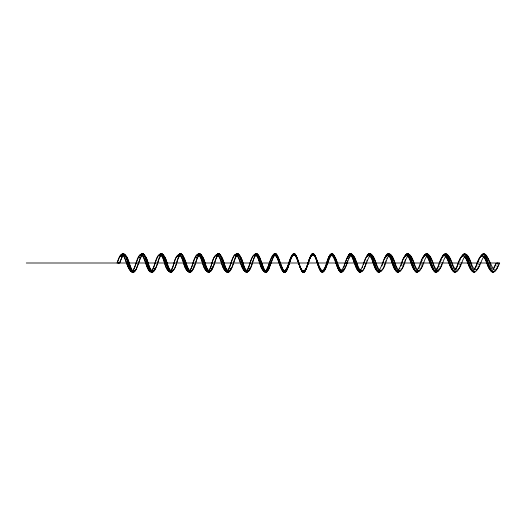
<?xml version="1.0" encoding="UTF-8"?>
<svg xmlns="http://www.w3.org/2000/svg" width="526" height="526" viewBox="0 0 526 526"><rect width="100%" height="100%" fill="white"/><g stroke="black" fill="none" stroke-linecap="round" stroke-linejoin="round"><path stroke-width="0.39" stroke-dasharray="2.63 1.97" d="M421.806 263.664L421.596 264.322M458.961 264.848L459.106 264.394M459.546 264.322L459.336 264.972M477.937 264.854L478.081 264.394M478.522 264.322L478.312 264.972M497.504 264.322L497.287 264.972M401.673 265.295L401.825 264.841M402.035 264.848L401.732 265.755M402.41 264.972L402.199 265.617M420.859 265.308L421.01 264.854M421.385 264.972L421.175 265.617M441.84 260.383L442.05 259.752M497.077 265.617L496.866 266.248M477.49 266.195L477.641 265.755M496.465 266.195L496.616 265.755M439.539 266.195L439.243 267.057M477.049 267.471L477.194 267.057M496.025 267.471L496.169 267.057M423.391 258.838L423.601 258.253M420.116 267.471L419.82 268.273M439.092 267.471L438.796 268.273M419.814 267.405L419.518 268.194"/><path stroke-width="0.79" d="M326.725 263.618L326.922 263M326.791 263.618L326.988 263M270.101 264.236L270.298 263.618M270.417 263.618L270.029 264.848M327.119 262.382L327.507 261.152M327.179 262.382L327.376 261.764M345.713 263L345.904 262.382M118.403 263L118.508 262.671M118.6 263L118.751 262.533M118.817 263L118.968 262.533M288.978 263.664L290.135 260.068M288.813 264.848L290.22 260.245M307.579 264.848L308.749 261.146M327.35 262.336L327.455 262.007M497.359 263.467L497.504 263M497.82 263.329L497.925 263M289.925 261.146L288.524 265.748M288.767 264.322L288.445 265.295M283.711 271.363C289.228 268.207 288.287 259.489 292.732 255.018C295.441 253.828 296.355 258.056 297.302 259.818C298.807 263.309 299.682 267.149 301.865 270.311C307.335 273.724 308.019 259.298 310.748 256.464C315.6 250.507 317.316 266.34 319.433 268.53M308.749 261.152L309.045 260.245M290.089 260.85L290.28 260.252M332.215 254.939C327.507 256.767 326.205 278.215 320.143 268.194C317.947 263.98 317.25 258.917 314.154 255.215C309.4 254.249 309.301 263.02 307.283 265.748M307.532 264.972L305.422 270.476L305.613 270.134M269.831 265.452L269.536 266.334M326.528 263.585L327.402 260.962M327.705 260.548L328.487 258.266M345.141 263.585L346.404 259.831M277.445 255.998C280.174 260.245 283.856 280.503 288.458 265.755M309.038 260.252L311.011 255.327M307.283 265.755L306.112 269.01M326.14 264.756L326.337 264.17M364.058 263L364.255 262.415M422.023 260.732L422.168 260.291M117.272 263C124.997 238.988 124.59 270.949 133.058 272.488M119.534 263L122.939 254.873M193.805 266.189L193.956 265.748M288.36 266.051L288.031 267.188M309.137 259.956L310.222 256.977M383.158 262.336L383.007 262.776M385.269 262.776L385.492 262.119M404.172 263L404.468 262.119M423.147 263L423.298 262.559M442.123 263L442.274 262.559M496.643 263.441L496.794 263M498.904 263.441L499.056 263M288.235 265.932L287.498 268.03M344.754 264.756L344.563 265.328M363.473 264.756L363.663 264.17M364.446 261.83L364.742 260.962M382.711 263.664L382.468 264.394M384.973 263.664L384.73 264.394M401.732 263.434L402.173 262.126M440.867 260.758L441.012 260.324M328.066 259.66L328.355 258.805M365.925 263.585L366.122 263M403.731 264.322L403.876 263.881M422.707 264.322L422.851 263.881M478.298 261.678L478.443 261.238M309.899 258.01L306.711 267.234M327.494 260.672C332.702 245.241 335.595 266.892 339.54 270.739M347.094 262.415C339.987 285.493 338.987 259.094 332.202 253.716M366.326 262.415L366.523 261.83M383.382 261.678L383.678 260.817M401.437 264.308L401.581 263.874M441.531 264.756L441.682 264.322M460.506 264.756L460.658 264.322M479.482 264.756L479.633 264.322M327.757 262.415C326.107 265.189 325.706 273.001 321.353 272.06M365.721 264.17L365.327 265.328M384.605 264.756L383.71 267.234M402.324 261.692L402.62 260.837M459.711 260.791L460.007 259.936M290.345 259.443C297.545 238.554 299.951 290.339 307.559 264.756C308.663 259.712 313.055 247.628 316.448 259.022C317.875 261.488 321.182 278.773 325.239 268.576M325.85 265.61L325.561 266.439M328.296 259.443L328.507 258.838M385.788 261.244L385.939 260.817M403.58 264.756L403.133 266.031M404.764 261.244L404.915 260.817M498.313 265.183L498.457 264.756M327.954 261.83L328.362 260.672M364.84 260.672L365.327 259.292M421.07 262.152L420.629 263.427M478.594 260.811L478.89 259.962M212.517 267.05L212.668 266.623M290.714 258.805L290.418 259.66L292.278 255.11M347.495 261.244L347.693 260.672M382.146 265.328L381.948 265.886M420.333 264.276L420.484 263.848M422.411 265.183L422.108 266.031M441.386 265.183L441.09 266.031M460.362 265.183C453.846 284.066 452.656 256.274 446.574 254.051M269.22 266.919L269.023 267.471M269.338 266.906L269.042 267.734M401.141 265.163L400.845 266.005M366.924 260.672L367.122 260.114M421.221 261.724C427.263 242.782 429.347 267.635 434.785 271.469M117.107 263C123.728 241.881 125.221 266.8 131.191 271.528M119.698 263L121.769 257.582L123.4 254.959M230.664 263.835C237.246 242.302 238.955 265.071 244.866 271.455M233.255 263.835L235.628 257.582L237.404 254.827M287.643 268.26L287.965 267.195M344.267 266.169L343.978 266.978M230.519 264.256L228.593 269.036L227.107 271.173M233.11 264.256C226.528 284.237 225.115 258.831 219.618 254.505M420.037 265.111L419.741 265.932M439.795 262.586L439.946 262.178M439.506 263.414L439.21 264.236M290.865 258.536L291.457 256.99M325.456 267.464L325.259 267.997L325.515 267.471M328.461 260.39L328.763 259.561M346.502 259.561C352.795 245.418 353.86 270.929 359.758 271.909M365.123 265.886L364.827 266.708M383.973 259.969C390.476 242.65 391.489 270.265 397.446 271.896M405.211 259.969L405.362 259.561M478.89 266.439L479.041 266.031M497.866 266.439L498.017 266.031M287.867 267.471L287.347 269.01M347.18 258.536L347.377 258.003M250.297 267.464L250.1 267.997M325.66 267.451L325.344 268.306M402.916 260.002C409.373 242.94 410.385 270.121 416.349 271.699M440.091 261.77C445.752 243.847 448.514 266.57 453.215 271.041M441.452 259.062L441.597 258.654M212.221 267.865L212.373 267.464M231.216 267.865L231.361 267.464M402.988 266.439L402.692 267.234M421.964 266.439C415.33 283.126 414.633 255.044 408.472 254.111M440.939 266.439C434.305 283.126 433.608 255.044 427.447 254.111M325.37 266.978L324.983 267.99M438.763 265.446L438.914 265.045M460.303 259.108L460.447 258.713M309.018 260.35C298.801 295.296 298.656 229.303 288.149 266.945M362.69 266.978L362.493 267.497M479.186 259.147C485.702 243.439 486.471 270.739 492.349 271.949M328.586 258.003L329.144 256.741M365.425 259.022C372.743 241.368 372.533 278.188 380.903 271.219M268.825 268.01L268.53 268.773M268.95 267.997C263.638 279.405 261.83 256.399 257.477 254.571M385.111 258.135L385.256 257.74M404.034 258.154L404.185 257.766M478.745 266.84L478.443 267.622M497.721 266.84C491.179 282.528 490.403 255.274 484.525 254.058M328.822 257.97L329.033 257.424M306.849 266.708C301.536 281.134 298.88 259.055 295.79 255.215C293.955 251.172 291.049 256.024 290.483 258.253C288.465 262.652 287.926 267.918 284.737 271.686M364.728 266.978C359.219 281.101 356.76 258.976 353.222 255.577M307.657 264.611L307.454 265.137M328.967 259.022L329.171 258.503M343.78 267.497L343.59 267.99M419.301 267.103L419.452 266.721M438.474 266.222L438.178 266.971M496.071 263.763L493.401 269.503M139.377 257.727L139.521 257.345M139.587 257.727L139.883 256.984M154.677 268.654L154.828 268.273M155.032 268.267L154.736 269.016M196.448 257.727L196.599 257.345M196.632 257.74L196.928 256.99M211.754 268.654L211.899 268.273M212.077 268.26L211.774 269.01M287.479 268.53L287.249 269.246M328.783 257.484L329.342 256.293M325.121 268.53L324.772 269.246M383.612 267.497C376.485 282.547 376.978 252.039 368.884 253.611M249.745 268.53L249.548 269.016M347.574 257.484L349.067 254.63M347.693 257.47L347.988 256.741M423.049 257.819L423.2 257.444M249.903 268.516L249.607 269.246M287.288 268.576L286.972 269.351M348.501 258.503L348.699 258.01M386.827 258.378L386.978 258.01M402.541 267.622C396.052 281.43 395.401 255.353 389.792 254.025M441.893 257.885C444.358 249.146 448.264 257.359 449.105 261.652M310.116 257.234C310.425 255.005 313.312 251.691 314.699 255.136M230.598 269.016L230.75 268.654M230.921 268.641C223.465 284.605 222.846 245.649 216.022 255.524M306.204 268.773L305.816 269.693M442.504 257.345L442.655 256.984M460.743 257.944C467.436 244.728 467.502 271.567 473.571 271.942M461.48 257.345C468.291 243.413 468.114 274.723 475.044 272.12M192.766 269.01L192.917 268.641M309.88 258.253C316.402 243.124 316.961 275.709 323.556 271.64M324.884 268.234C322.879 275.302 319.302 270.075 318.421 265.748M478.298 267.99C471.566 281.114 471.48 254.466 465.398 254.111M268.431 269.016L268.043 269.923M366.622 256.99C369.357 248.837 373.394 257.352 374.052 261.35M477.043 263.355L477.187 263M385.722 256.984L385.874 256.629M480.606 256.984C487.556 243.584 487.201 276.715 494.447 271.666M329.25 256.898C336.134 242.729 336.686 281.272 343.583 270.048M344.004 269.102L343.688 269.825M385.551 256.99C388.412 248.62 392.311 257.51 393.027 261.35M404.481 257.023C411.122 244.485 410.997 273.744 417.598 272.205M495.847 263.704L493.178 268.996L494.808 270.206L495.847 269.904L496.886 268.793L499.404 263.704M291.555 256.754L292.673 254.492M287.183 269.253L287.058 269.693M423.345 257.082C430.925 242.946 430.768 275.907 437.514 271.666M399.813 268.661L399.957 268.313M437.882 267.681L436.258 270.64M418.709 268.53L418.86 268.188M120.822 256.629L121.125 255.971M121.046 256.629L121.342 255.971M230.454 269.371L230.158 270.029M287.084 269.483L286.861 270.121M329.171 256.53L329.532 255.866M324.673 269.47L324.476 269.91M324.733 269.483L324.384 270.121M177.867 256.629L178.163 255.971M178.058 256.635L178.353 255.978M173.409 269.371L171.476 272.304M173.6 269.365L172.41 271.567L171.325 272.383M192.621 269.365L192.319 270.022M216.081 256.642L216.232 256.307M249.35 269.483L249.054 270.134M249.508 269.47C242.341 281.752 242.762 245.708 234.997 255.524M348.087 256.517L348.383 255.866M366.977 256.517L368.844 253.696M225.924 271.495C220.999 267.247 221.952 258.963 217.179 254.551C211.465 257.207 212.688 266.629 208.592 271.304M268.753 269.148L272.928 257.53L274.874 254.314M349.001 257.299L349.205 256.852M272.527 256.412L273.901 254.084L275.315 253.532M286.867 269.588C280.496 282.114 279.457 246.904 273.454 255.301M329.67 257.299L331.084 254.814M305.81 269.707L305.619 270.121M235.214 256.307L235.411 255.879M386.018 256.293C392.113 245.55 392.468 274.066 398.623 272.205M405 256.293C408.058 248.864 411.24 258.299 412.003 261.35M423.976 256.293C429.466 246.444 430.492 272.139 435.712 272.205M211.478 269.7C204.476 280.575 204.423 253.46 198.677 253.795M286.887 269.923L285.151 271.968L283.402 270.785L278.169 257.076L276.091 253.92M329.368 256.09L329.631 255.669M268.937 268.576L266.662 272.08M267.681 270.048L267.471 270.476M348.646 255.952L349.488 254.472M386.597 255.952L386.912 255.327M405.572 255.952L405.783 255.524M424.548 255.952L425.284 254.623M438.467 270.048L437.829 271.219M481.474 255.952C486.53 257.161 486.353 265.696 489.923 269.365M467.923 256.51C471.52 260.192 471.237 268.924 476.418 270.048M495.393 270.048L495.183 270.476M135.287 270.029L134.097 271.935L133.137 272.442M154.085 270.029L152.448 272.304M154.289 270.029L153.25 271.764L152.152 272.442M273.053 255.866L273.244 255.472M324.187 270.515L324.437 270.134M438.059 270.029L437.461 271.14M267.944 270.134L267.254 271.37M367.727 255.735L367.937 255.327M362.453 270.265L362.138 270.864M286.69 270.331L286.565 270.699M305.514 270.331L304.843 271.495M324.338 270.331L323.602 271.495M348.357 255.682L349.81 254.032L351.565 255.215L356.792 268.852L359.593 272.409M121.269 255.669C124.662 249.817 126.851 260.114 127.785 262.671C129.311 265.137 129.534 273.494 133.689 271.916M121.486 255.669L122.38 254.236M230.007 270.331L228.968 271.935L227.929 272.488M443.247 255.669C450.374 246.063 449.868 275.848 456.489 271.666M140.264 255.662L141.159 254.236M140.481 255.669L141.369 254.236M159.49 255.669L160.377 254.242M178.314 255.669L179.208 254.236M178.505 255.675L179.392 254.242M197.342 255.662L198.236 254.236M197.52 255.675L198.414 254.249M192.174 270.325L190.359 272.383M216.528 255.682L217.567 254.084M211.011 270.331L209.23 272.442L207.619 271.35L201.977 256.3L200.787 254.249L199.571 253.525M121.144 255.524L122.196 253.979L123.248 253.519M140.12 255.524C146.327 247.608 146.32 272.205 152.06 272.481M134.636 270.476L133.88 271.935L134.952 271.304L136.135 269.358L140.284 258.003L141.921 254.873M159.095 255.524L160.147 253.979M153.612 270.476L151.718 272.481M178.071 255.524C184.968 246.346 184.665 279.635 191.563 270.476M172.587 270.476L171.746 271.797M197.046 255.524L197.993 254.084M210.538 270.476L209.591 271.916M229.52 270.476C224.444 278.057 223.05 254.893 218.731 253.558M248.496 270.476C242.387 278.55 242.105 253.499 236.726 253.762M321.708 271.16C327.56 267.833 325.85 257.47 331.564 254.032C336.864 258.641 335.312 268.069 340.92 272.468M254.525 255.485L255.406 254.137M342.715 269.95L341.939 271.186M235.444 255.472L236.43 254.019M235.609 255.485L236.398 254.249M361.415 269.95L360.632 271.186M380.272 269.95L379.483 271.186M368.818 256.05L369.515 254.939M387.866 256.05L388.458 255.071M399.221 269.897L398.478 271.074M406.841 256.05L407.433 255.071M349.606 256.05L350.408 254.814M134.774 270.62L134.031 271.764M159.437 255.38L160.18 254.236M191.845 270.62L190.504 272.304M216.502 255.38L217.54 253.92M286.466 270.87C289.648 265.702 293.146 243.551 298.045 261.027M305.33 270.699C304.712 272.869 302.102 272.902 301.523 270.673M329.756 255.301L331.498 253.532M254.078 255.327C256.576 250.494 259.272 257.714 259.772 260.068C261.902 263.73 261.383 271.199 266.103 272.448M273.342 255.288L274.625 253.696L276.097 253.854M267.366 270.673L266.097 272.284L265.091 272.238M286.492 270.712L286.368 271.041M311.004 255.288L312.168 253.775L313.24 253.611M324.141 270.712L322.425 272.448M342.873 270.699L342.676 271.041M342.978 270.712L342.682 271.219M400.194 270.673L399.984 271.048M254.472 255.288L255.353 254.019M248.759 270.712L247.082 272.468L245.307 271.219L240.08 256.984L238.008 253.696M462.919 255.136L463.13 254.781M329.624 255.524L329.92 255.071M292.43 254.959L292.772 254.36M286.302 271.054L285.98 271.626M329.953 254.959L331.696 253.512M406.098 254.952L406.309 254.623M494.867 271.048L494.657 271.377M417.828 270.252L417.532 270.699M286.203 271.219L284.632 272.488M361.927 271.219L360.349 272.488L358.765 271.219L353.071 255.952L351.703 253.88L350.415 253.532M455.424 270.002C458.902 265.617 458.356 257.523 463.537 254.985C468.041 258.792 467.752 265.893 471.513 270.351M311.385 254.65L312.273 253.716M399.773 271.377C396.38 275.059 394.507 267.142 393.731 264.854C392.107 262.671 391.607 251.967 387.544 254.334M418.749 271.377C414.468 274.789 413.66 264.486 412.213 262.007M444.26 254.623L445.621 253.558L446.949 254.86L452.735 270.338L454.214 272.304L455.549 272.205M304.061 272.284L304.83 271.508M267.28 271.495L265.932 271.909L264.565 270.476L259.305 256.642L258.036 254.591L256.767 254.032M349.04 254.505L350.152 253.591M132.835 271.127L134.465 267.99L138.601 256.675L139.791 254.959L140.83 254.459L142.013 255.11L143.197 256.964L148.7 270.476L150.035 271.889L151.218 271.718M151.817 271.127C154.098 267.622 154.9 263.414 156.406 259.561C157.129 257.898 158.267 253.216 160.844 254.959C165.098 259.726 164.211 268.707 169.753 271.949M474.169 269.996C477.746 265.669 477.286 257.97 482.296 255.143C487.004 258.614 486.635 265.893 490.436 270.233M292.824 254.374L294.29 253.552M304.745 271.626L303.522 272.481L302.496 271.968M266.958 271.764L268.654 269.358L273.389 257.03L275.322 254.643L277.176 257.766L281.712 269.759L282.922 271.515L284.711 272.468M426.862 256.169C423.193 260.344 423.713 268.332 418.538 270.778C413.863 267.077 414.31 259.719 410.208 255.458M349.593 254.334L350.75 253.519M368.568 254.334L368.989 253.88M406.519 254.334L407.663 253.558L408.998 254.86L414.633 270.029L415.967 272.08L417.157 272.185M425.495 254.334L426.639 253.558L427.973 254.86L433.759 270.338L435.239 272.304L436.573 272.205M455.016 269.562C458.494 265.492 458.264 258.43 462.992 255.636C467.686 258.437 467.476 265.426 470.974 269.443M482.427 254.334L483.795 253.519L485.274 254.781L490.962 270.048L492.336 272.12L493.5 272.205M445.91 256.333C442.313 260.469 442.675 267.958 437.724 270.627C432.99 267.326 433.325 260.1 429.538 255.866M170.641 271.304C174.704 266.873 173.777 256.063 179.537 254.183C184.396 258.871 182.923 268.549 188.729 271.942M189.616 271.304C191.983 267.938 192.726 263.75 194.212 259.969C195.212 258.154 195.79 253.414 198.664 254.282C203.365 258.983 201.912 268.95 207.849 271.889M217.968 254.696C215.607 258.062 214.864 262.25 213.372 266.031C212.379 267.846 211.794 272.586 208.927 271.718C204.22 267.024 205.679 257.05 199.735 254.111M464.951 256.491C461.322 260.455 461.723 268.194 456.621 270.417C452.058 266.998 452.321 259.995 448.435 255.906M236.943 254.696C233.011 259.601 233.925 268.03 228.659 271.528C223.149 267.524 224.812 257.326 218.862 254.058M388.977 255.794C385.025 259.515 385.841 269.937 380.022 270.699C376.011 266.439 376.097 259.686 372.165 255.36M417.046 270.055C420.826 265.88 420.221 257.747 425.468 255.307C430.064 258.95 429.65 266.182 433.74 270.318M292.923 254.249L293.896 253.552M407.979 255.866C404.152 260.12 404.79 268.332 399.517 270.903C394.783 267.096 395.355 259.515 391.055 255.274M285.809 271.764L284.829 272.468M342.295 271.764L341.893 272.06M142.23 255.11C139.738 258.516 138.976 262.822 137.339 266.649C136.55 268.26 135.386 272.764 132.887 271.041C128.581 266.366 129.574 256.912 123.834 254.111M161.206 255.11C158.786 258.397 158.024 262.559 156.465 266.268C155.413 268.017 154.782 272.599 152.001 271.718C147.293 267.017 148.746 257.05 142.809 254.111M255.886 254.591C253.447 257.898 252.796 262.145 251.29 265.886C250.264 267.806 249.725 272.56 246.779 271.686C242.269 266.794 243.485 257.681 237.93 254.032M473.788 269.588C477.306 265.571 477.246 259.002 481.625 255.787M161.193 254.538C156.912 259.186 158.234 268.753 152.461 271.449C147.753 267.024 148.569 258.976 143.861 254.551M180.168 254.538C175.914 258.943 176.953 269.891 171.121 271.817C166.262 267.129 167.735 257.451 161.929 254.058M199.144 254.538L197.217 258.003L193.081 269.325L191.878 271.304L190.695 271.988L189.505 271.304L188.321 269.358L182.838 255.288L180.878 253.571L179.353 254.065M227.423 271.462C230.151 267.734 230.855 262.974 232.61 258.766C233.36 257.122 234.524 252.75 236.97 254.591C241.125 259.581 240.152 268.411 245.616 271.968M484.117 256.445C480.567 260.449 480.619 267.024 476.247 270.259M397.972 270.331C401.884 266.031 401.253 258.056 406.401 255.123C411.168 258.641 410.701 266.071 414.679 270.364M266.984 271.863L266.472 272.238M349.56 254.019C345.188 258.667 345.378 266.156 341.085 270.864M379.009 270.364C382.448 265.965 382.711 259.811 386.268 255.498C391.896 254.735 391.712 266.708 395.302 270.002M370.067 255.623C367.595 258.713 366.806 262.763 365.169 266.301C364.354 268.023 362.966 272.343 360.461 270.403C356.161 265.577 356.832 256.543 350.809 253.611M435.811 270.048C439.736 266.018 439.098 257.858 444.378 255.498C448.941 259.009 448.573 266.13 452.649 270.14M171.64 271.916L170.378 272.468L169.004 271.219L163.205 255.735L161.732 253.716L160.358 253.795M246.411 271.515C250.711 266.55 249.666 257.602 255.195 254.032C260.219 258.259 259.18 266.597 263.809 271.252M122.525 254.065L123.117 253.617M360.001 270.581C363.9 266.149 363.558 259.016 368.009 255.084C373.322 257.424 372.697 265.722 376.353 270.029M132.23 271.173C136.615 266.393 135.741 257.661 141.139 254.025C146.432 258.187 144.86 267.405 150.166 271.528M151.205 271.173C155.591 266.386 154.716 257.661 160.114 254.025C165.407 258.187 163.836 267.405 169.142 271.528M180.477 254.827C176.072 259.384 177.177 268.438 171.581 271.495C166.663 267.247 167.61 258.963 162.836 254.551M170.181 271.173C174.645 266.702 173.435 257.194 179.221 254.551C183.995 258.963 183.048 267.247 187.973 271.495M199.453 254.827C194.995 259.298 196.205 268.812 190.412 271.449C185.639 267.037 186.585 258.753 181.667 254.505M189.156 271.173C193.621 266.702 192.411 257.194 198.203 254.551C202.977 258.963 202.023 267.247 206.948 271.495M218.428 254.827C213.97 259.298 215.18 268.812 209.387 271.449C204.614 267.037 205.561 258.753 200.643 254.505M208.132 271.173C212.57 266.952 211.662 256.037 217.488 254.183C222.353 258.871 220.874 268.549 226.68 271.949M256.215 254.86C251.79 259.167 253.006 269.351 247.128 271.363C242.552 266.82 243.472 258.588 238.488 254.479M349.534 253.94L350.349 253.532M246.161 271.16C248.897 268.056 249.495 263.671 251.158 260.002C252.079 258.174 253.157 253.269 255.971 255.044C260.501 260.002 259.252 269.897 265.906 272.468M198.203 253.88L199.749 253.539L201.057 254.86L206.705 270.029L208.191 272.205L209.381 272.12M265.413 271.686L267.425 268.47L272.35 255.695L273.855 254.091L275.368 254.591M351.112 255.301C347.042 259.686 347.272 266.767 342.939 270.923C337.291 269.233 337.935 260.238 334.24 255.971M265.321 271.179C269.707 266.583 268.996 258.555 274 254.591C279.424 257.74 278.609 266.268 282.797 270.851M369.094 253.795L369.62 253.532M463.978 253.795C470.481 254.676 468.423 270.528 474.524 272.205M398.425 272.159L397.584 272.442M141.606 253.795L142.855 253.558M141.816 253.795L142.441 253.565M160.621 253.795L162.159 253.703L163.501 255.386L168.399 269.016L170.628 272.376M160.825 253.802L161.712 253.532M179.839 253.808L180.734 253.532L182.18 255.11L187.683 270.029L189.018 272.08L190.392 272.429M217.692 253.795L219.197 253.71L220.532 255.393L225.575 269.358L226.765 271.561L227.949 272.455M217.863 253.815L218.75 253.539M198.854 253.808L199.597 253.525M341.801 272.238L341.4 272.389M255.649 253.762L257.076 253.716M255.8 253.775L256.293 253.552M360.527 272.225L360.034 272.448M360.672 272.238L359.442 272.389M236.897 253.775L237.39 253.552M379.43 272.225C375.932 271.225 375.82 265.084 374.262 262.007M379.601 272.238L378.148 272.284L376.767 270.515L371.836 256.754L369.673 253.611M133.288 272.383L133.88 271.935L132.874 271.6L131.691 269.95L126.944 257.299L124.886 254.551M152.507 272.383L152.001 272.475M171.522 272.376L170.733 272.475M190.208 272.442L190.537 272.369M331.991 254.091L332.8 254.091M123.051 253.558L123.413 253.525M132.993 272.475L133.354 272.442M171.029 272.475L171.371 272.435M454.556 272.087C450.933 270.989 450.94 265.531 449.401 262.553M340.868 271.968L339.342 271.041M378.398 271.968C373.874 267.609 374.407 259.364 370.521 254.117M284.132 271.968L283.527 271.909L282.455 269.91M123.196 253.525C129.258 257.24 127.443 267.484 132.611 272.383M133.209 272.475L132.545 272.442M152.211 272.475C146.3 268.773 147.819 258.923 143.085 253.795M190.241 272.461C184.573 268.536 186.132 258.66 181.207 254.012M26.3 263L127.364 263M129.008 263L146.261 263M147.905 263L165.157 263M166.801 263L184.054 263M185.698 263L202.951 263M204.594 263L221.854 263M223.491 263L240.75 263M242.394 263L354.958 263M356.602 263L373.854 263M375.498 263L392.751 263M394.395 263L411.648 263M413.291 263L429.729 263M433.01 263L448.625 263M451.913 263L467.522 263M470.809 263L486.418 263M489.706 263L499.7 263M142.349 253.512L143.151 253.696M123.347 253.512L123.715 253.525M171.075 272.481L170.582 272.442M275.65 254.012L276.913 254.814L278.839 259.66M331.617 253.532L332.084 253.591M256.34 253.512L256.681 253.552M237.417 253.512L237.982 253.611M359.639 272.448L359.981 272.488M341.111 272.488L340.223 272.146M275.407 253.532L276.584 254.374M331.814 253.552L332.577 253.92M303.278 272.448L302.595 272.06M284.513 272.448L283.146 271.199M294.244 253.565L294.876 253.854M161.666 253.558C166.86 258.411 165.355 267.912 170.779 272.435M123.643 253.558C128.403 258.404 127.779 266.491 131.802 271.935M151.764 272.442C146.629 267.57 148.016 258.325 142.789 253.617M377.438 270.903L376.945 270.627M396.341 270.851L395.894 270.601M321.517 271.107L320.268 269.95L319.006 267.464M397.88 272.396L395.874 269.588L393.238 262.007M256.734 253.591C261.317 258.496 260.784 266.55 264.795 271.981M313.259 253.591L313.844 254.019M351.006 253.716C355.727 258.713 354.84 267.109 359.396 272.304M490.515 269.904L490.068 269.522M486.346 256.07L488.279 258.693L493.178 269.003M471.566 269.989L471.125 269.601M257.03 253.762C261.534 258.792 260.903 266.833 265.124 272.146M467.325 255.958L467.772 256.353M276.577 254.939L278.747 259.371M376.846 270.548L376.452 270.154M340.23 272.08L339.152 270.699M333.734 255.399L334.141 255.84M321.393 272.08L321.057 271.751M294.928 253.92L295.323 254.36M357.956 270.495L353.262 257.484L351.592 254.249M332.596 254.032L332.971 254.36M332.787 254.249L333.162 254.63M302.279 271.764L302.009 271.35M295.362 254.374L295.711 254.946M276.584 254.492L277.373 255.866M320.571 271.041L320.906 271.508M302.082 271.508L301.03 269.47M314.318 254.65L314.804 255.327M333.182 254.801L333.754 255.669M333.28 254.959L333.951 256.077M282.962 271.054L282.265 269.47M339.349 270.89L338.856 270.121M301.615 270.699L299.373 264.848M339.152 270.528L337.679 267.188M314.804 255.485L315.317 256.517M320.314 270.528L319.887 269.693M296.046 255.485L296.302 256.077M315.021 255.866L314.732 255.288L316.705 260.068M301.398 270.331L300.931 269.246M333.767 255.879L334.148 256.517M338.856 269.923L337.39 266.334M320.025 269.923L319.492 268.766M333.964 256.307L334.247 256.747M296.44 256.307L296.789 257.227M282.278 269.707L281.772 268.26M315.199 256.307L315.81 257.727M334.161 256.754L335.325 259.66M300.445 267.997L300.911 269.259M282.081 269.259L281.186 266.623M334.26 256.99L335.522 260.245M319.63 269.023L319.302 268.26M296.927 257.484L297.381 258.805M300.616 268.53L299.662 265.748M315.883 258.003L316.396 259.371M281.588 268.01L280.799 265.452M300.32 267.747L300.122 267.195M297.315 258.536L297.479 259.081M337.679 266.919L337.291 266.044M318.848 266.919L318.454 265.755M297.512 259.094L297.867 260.245M316.369 259.377L317.967 264.236M297.611 259.377L299.518 265.617M299.925 266.629L299.735 266.051M281.002 266.34L279.135 260.252M316.468 259.666L317.02 261.027M335.332 259.956L335.713 260.843M337.383 266.051L336.706 264.236M318.598 265.932L318.322 265.452M279.036 259.956L280.608 265.157M337.284 265.755L336.114 262.382M318.388 265.295L317.757 263.329M335.529 260.548L336.009 261.764M316.757 260.548L316.987 261.146M318.125 264.848L318.355 265.452M297.999 260.548L298.36 261.764M318.256 265.157L316.954 261.152M299.439 265.157L298.978 263.618M335.726 261.152L336.601 263.618M317.178 261.764L317.375 262.382M298.393 261.764L298.946 263.618"/></g></svg>
